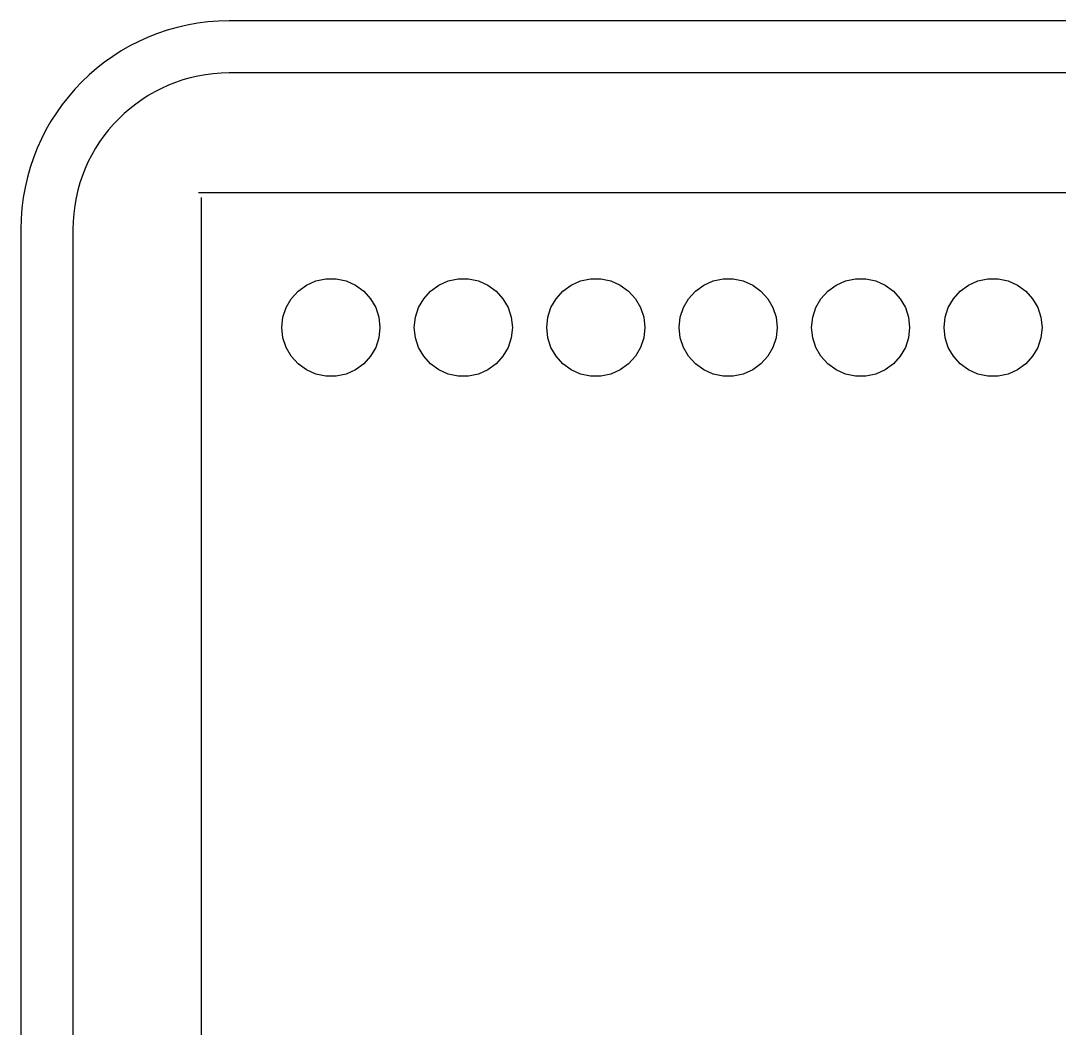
# Model space of a CAD drawing. Header units: millimetres. Extents: x 0 to 489, y -139 to 89.
# Drawn here: x 102.41 to 122.33, y -25.26 to -5.94 of the extents above; entities that cross this region are included whole.
import ezdxf

# ---------------------------------------------------------------- set-up
doc = ezdxf.new("R2010")
doc.units = ezdxf.units.MM
doc.header["$MEASUREMENT"] = 0
doc.layers.get('0').update_dxf_attribs({"linetype": 'CONTINUOUS'})
doc.layers.add('BLACK', color=7, linetype='CONTINUOUS')

msp = doc.modelspace()

# ---------------------------------------------------------------- linework, layer by layer
at = {"linetype": 'Continuous'}
for points in [[(106.41198, -65.94468), (167.41198, -65.94468, 0.41421356), (171.41198, -61.94468), (171.41198, -9.94468, 0.41421356), (167.41198, -5.94468), (106.41198, -5.94468, 0.41421356), (102.41198, -9.94468), (102.41198, -61.94468, 0.41421356)], [(106.41198, -64.94468), (167.41198, -64.94468, 0.41421356), (170.41198, -61.94468), (170.41198, -9.94468, 0.41421356), (167.41198, -6.94468), (106.41198, -6.94468, 0.41421356), (103.41198, -9.94468), (103.41198, -61.94468, 0.41421356)]]:
    msp.add_lwpolyline(points, format="xyb", close=True, dxfattribs=at)
at = {"layer": 'BLACK', "linetype": 'Continuous'}
for p, q in [((105.82024, -9.23422), (168.05024, -9.23422)), ((105.87024, -9.33422), (105.87024, -62.57422)), ((107.89024, -11.01032), (108.07024, -10.93042)), ((107.89024, -11.01032), (108.07024, -10.93042)), ((107.89024, -11.01032), (108.07024, -10.93042)), ((107.89024, -11.01032), (108.07024, -10.93042)), ((108.07024, -10.93042), (108.26224, -10.88952)), ((108.07024, -10.93042), (108.26224, -10.88952)), ((108.07024, -10.93042), (108.26224, -10.88952)), ((108.07024, -10.93042), (108.26224, -10.88952)), ((108.26224, -10.88952), (108.45824, -10.88952)), ((108.26224, -10.88952), (108.45824, -10.88952)), ((108.26224, -10.88952), (108.45824, -10.88952)), ((108.26224, -10.88952), (108.45824, -10.88952)), ((108.45824, -10.88952), (108.65024, -10.93042)), ((108.45824, -10.88952), (108.65024, -10.93042)), ((108.45824, -10.88952), (108.65024, -10.93042)), ((108.45824, -10.88952), (108.65024, -10.93042)), ((108.65024, -10.93042), (108.83024, -11.01032)), ((108.65024, -10.93042), (108.83024, -11.01032)), ((108.65024, -10.93042), (108.83024, -11.01032)), ((108.65024, -10.93042), (108.83024, -11.01032)), ((110.43024, -11.01032), (110.61024, -10.93042)), ((110.43024, -11.01032), (110.61024, -10.93042)), ((110.43024, -11.01032), (110.61024, -10.93042)), ((110.43024, -11.01032), (110.61024, -10.93042)), ((110.61024, -10.93042), (110.80224, -10.88952)), ((110.61024, -10.93042), (110.80224, -10.88952)), ((110.61024, -10.93042), (110.80224, -10.88952)), ((110.61024, -10.93042), (110.80224, -10.88952)), ((110.80224, -10.88952), (110.99824, -10.88952)), ((110.80224, -10.88952), (110.99824, -10.88952)), ((110.80224, -10.88952), (110.99824, -10.88952)), ((110.80224, -10.88952), (110.99824, -10.88952)), ((110.99824, -10.88952), (111.19024, -10.93042)), ((110.99824, -10.88952), (111.19024, -10.93042)), ((110.99824, -10.88952), (111.19024, -10.93042)), ((110.99824, -10.88952), (111.19024, -10.93042)), ((111.19024, -10.93042), (111.37024, -11.01032)), ((111.19024, -10.93042), (111.37024, -11.01032)), ((111.19024, -10.93042), (111.37024, -11.01032)), ((111.19024, -10.93042), (111.37024, -11.01032)), ((112.97024, -11.01032), (113.15024, -10.93042)), ((112.97024, -11.01032), (113.15024, -10.93042)), ((112.97024, -11.01032), (113.15024, -10.93042)), ((112.97024, -11.01032), (113.15024, -10.93042)), ((113.15024, -10.93042), (113.34224, -10.88952)), ((113.15024, -10.93042), (113.34224, -10.88952)), ((113.15024, -10.93042), (113.34224, -10.88952)), ((113.15024, -10.93042), (113.34224, -10.88952)), ((113.34224, -10.88952), (113.53824, -10.88952)), ((113.34224, -10.88952), (113.53824, -10.88952)), ((113.34224, -10.88952), (113.53824, -10.88952)), ((113.34224, -10.88952), (113.53824, -10.88952)), ((113.53824, -10.88952), (113.73024, -10.93042)), ((113.53824, -10.88952), (113.73024, -10.93042)), ((113.53824, -10.88952), (113.73024, -10.93042)), ((113.53824, -10.88952), (113.73024, -10.93042)), ((113.73024, -10.93042), (113.91024, -11.01032)), ((113.73024, -10.93042), (113.91024, -11.01032)), ((113.73024, -10.93042), (113.91024, -11.01032)), ((113.73024, -10.93042), (113.91024, -11.01032)), ((115.51024, -11.01032), (115.69024, -10.93042)), ((115.51024, -11.01032), (115.69024, -10.93042)), ((115.51024, -11.01032), (115.69024, -10.93042)), ((115.51024, -11.01032), (115.69024, -10.93042)), ((115.69024, -10.93042), (115.88224, -10.88952)), ((115.69024, -10.93042), (115.88224, -10.88952)), ((115.69024, -10.93042), (115.88224, -10.88952)), ((115.69024, -10.93042), (115.88224, -10.88952)), ((115.88224, -10.88952), (116.07824, -10.88952)), ((115.88224, -10.88952), (116.07824, -10.88952)), ((115.88224, -10.88952), (116.07824, -10.88952)), ((115.88224, -10.88952), (116.07824, -10.88952)), ((116.07824, -10.88952), (116.27024, -10.93042)), ((116.07824, -10.88952), (116.27024, -10.93042)), ((116.07824, -10.88952), (116.27024, -10.93042)), ((116.07824, -10.88952), (116.27024, -10.93042)), ((116.27024, -10.93042), (116.45024, -11.01032)), ((116.27024, -10.93042), (116.45024, -11.01032)), ((116.27024, -10.93042), (116.45024, -11.01032)), ((116.27024, -10.93042), (116.45024, -11.01032)), ((118.05024, -11.01032), (118.23024, -10.93042)), ((118.05024, -11.01032), (118.23024, -10.93042)), ((118.05024, -11.01032), (118.23024, -10.93042)), ((118.05024, -11.01032), (118.23024, -10.93042)), ((118.23024, -10.93042), (118.42224, -10.88952)), ((118.23024, -10.93042), (118.42224, -10.88952)), ((118.23024, -10.93042), (118.42224, -10.88952)), ((118.23024, -10.93042), (118.42224, -10.88952)), ((118.42224, -10.88952), (118.61824, -10.88952)), ((118.42224, -10.88952), (118.61824, -10.88952)), ((118.42224, -10.88952), (118.61824, -10.88952)), ((118.42224, -10.88952), (118.61824, -10.88952)), ((118.61824, -10.88952), (118.81024, -10.93042)), ((118.61824, -10.88952), (118.81024, -10.93042)), ((118.61824, -10.88952), (118.81024, -10.93042)), ((118.61824, -10.88952), (118.81024, -10.93042)), ((118.81024, -10.93042), (118.99024, -11.01032)), ((118.81024, -10.93042), (118.99024, -11.01032)), ((118.81024, -10.93042), (118.99024, -11.01032)), ((118.81024, -10.93042), (118.99024, -11.01032)), ((120.59024, -11.01032), (120.77024, -10.93042)), ((120.59024, -11.01032), (120.77024, -10.93042)), ((120.59024, -11.01032), (120.77024, -10.93042)), ((120.59024, -11.01032), (120.77024, -10.93042)), ((120.77024, -10.93042), (120.96224, -10.88952)), ((120.77024, -10.93042), (120.96224, -10.88952)), ((120.77024, -10.93042), (120.96224, -10.88952)), ((120.77024, -10.93042), (120.96224, -10.88952)), ((120.96224, -10.88952), (121.15824, -10.88952)), ((120.96224, -10.88952), (121.15824, -10.88952)), ((120.96224, -10.88952), (121.15824, -10.88952)), ((120.96224, -10.88952), (121.15824, -10.88952)), ((121.15824, -10.88952), (121.35024, -10.93042)), ((121.15824, -10.88952), (121.35024, -10.93042)), ((121.15824, -10.88952), (121.35024, -10.93042)), ((121.15824, -10.88952), (121.35024, -10.93042)), ((121.35024, -10.93042), (121.53024, -11.01032)), ((121.35024, -10.93042), (121.53024, -11.01032)), ((121.35024, -10.93042), (121.53024, -11.01032)), ((121.35024, -10.93042), (121.53024, -11.01032)), ((107.60024, -11.27182), (107.73124, -11.12582)), ((107.60024, -11.27182), (107.73124, -11.12582)), ((107.60024, -11.27182), (107.73124, -11.12582)), ((107.60024, -11.27182), (107.73124, -11.12582)), ((107.73124, -11.12582), (107.89024, -11.01032)), ((107.73124, -11.12582), (107.89024, -11.01032)), ((107.73124, -11.12582), (107.89024, -11.01032)), ((107.73124, -11.12582), (107.89024, -11.01032)), ((108.83024, -11.01032), (108.98924, -11.12582)), ((108.83024, -11.01032), (108.98924, -11.12582)), ((108.83024, -11.01032), (108.98924, -11.12582)), ((108.83024, -11.01032), (108.98924, -11.12582)), ((108.98924, -11.12582), (109.12024, -11.27182)), ((108.98924, -11.12582), (109.12024, -11.27182)), ((108.98924, -11.12582), (109.12024, -11.27182)), ((108.98924, -11.12582), (109.12024, -11.27182)), ((110.14024, -11.27182), (110.27124, -11.12582)), ((110.14024, -11.27182), (110.27124, -11.12582)), ((110.14024, -11.27182), (110.27124, -11.12582)), ((110.14024, -11.27182), (110.27124, -11.12582)), ((110.27124, -11.12582), (110.43024, -11.01032)), ((110.27124, -11.12582), (110.43024, -11.01032)), ((110.27124, -11.12582), (110.43024, -11.01032)), ((110.27124, -11.12582), (110.43024, -11.01032)), ((111.37024, -11.01032), (111.52924, -11.12582)), ((111.37024, -11.01032), (111.52924, -11.12582)), ((111.37024, -11.01032), (111.52924, -11.12582)), ((111.37024, -11.01032), (111.52924, -11.12582)), ((111.52924, -11.12582), (111.66024, -11.27182)), ((111.52924, -11.12582), (111.66024, -11.27182)), ((111.52924, -11.12582), (111.66024, -11.27182)), ((111.52924, -11.12582), (111.66024, -11.27182)), ((112.68024, -11.27182), (112.81124, -11.12582)), ((112.68024, -11.27182), (112.81124, -11.12582)), ((112.68024, -11.27182), (112.81124, -11.12582)), ((112.68024, -11.27182), (112.81124, -11.12582)), ((112.81124, -11.12582), (112.97024, -11.01032)), ((112.81124, -11.12582), (112.97024, -11.01032)), ((112.81124, -11.12582), (112.97024, -11.01032)), ((112.81124, -11.12582), (112.97024, -11.01032)), ((113.91024, -11.01032), (114.06924, -11.12582)), ((113.91024, -11.01032), (114.06924, -11.12582)), ((113.91024, -11.01032), (114.06924, -11.12582)), ((113.91024, -11.01032), (114.06924, -11.12582)), ((114.06924, -11.12582), (114.20024, -11.27182)), ((114.06924, -11.12582), (114.20024, -11.27182)), ((114.06924, -11.12582), (114.20024, -11.27182)), ((114.06924, -11.12582), (114.20024, -11.27182)), ((115.22024, -11.27182), (115.35124, -11.12582)), ((115.22024, -11.27182), (115.35124, -11.12582)), ((115.22024, -11.27182), (115.35124, -11.12582)), ((115.22024, -11.27182), (115.35124, -11.12582)), ((115.35124, -11.12582), (115.51024, -11.01032)), ((115.35124, -11.12582), (115.51024, -11.01032)), ((115.35124, -11.12582), (115.51024, -11.01032)), ((115.35124, -11.12582), (115.51024, -11.01032)), ((116.45024, -11.01032), (116.60924, -11.12582)), ((116.45024, -11.01032), (116.60924, -11.12582)), ((116.45024, -11.01032), (116.60924, -11.12582)), ((116.45024, -11.01032), (116.60924, -11.12582)), ((116.60924, -11.12582), (116.74024, -11.27182)), ((116.60924, -11.12582), (116.74024, -11.27182)), ((116.60924, -11.12582), (116.74024, -11.27182)), ((116.60924, -11.12582), (116.74024, -11.27182)), ((117.76024, -11.27182), (117.89124, -11.12582)), ((117.76024, -11.27182), (117.89124, -11.12582)), ((117.76024, -11.27182), (117.89124, -11.12582)), ((117.76024, -11.27182), (117.89124, -11.12582)), ((117.89124, -11.12582), (118.05024, -11.01032)), ((117.89124, -11.12582), (118.05024, -11.01032)), ((117.89124, -11.12582), (118.05024, -11.01032)), ((117.89124, -11.12582), (118.05024, -11.01032)), ((118.99024, -11.01032), (119.14924, -11.12582)), ((118.99024, -11.01032), (119.14924, -11.12582)), ((118.99024, -11.01032), (119.14924, -11.12582)), ((118.99024, -11.01032), (119.14924, -11.12582)), ((119.14924, -11.12582), (119.28024, -11.27182)), ((119.14924, -11.12582), (119.28024, -11.27182)), ((119.14924, -11.12582), (119.28024, -11.27182)), ((119.14924, -11.12582), (119.28024, -11.27182)), ((120.30024, -11.27182), (120.43124, -11.12582)), ((120.30024, -11.27182), (120.43124, -11.12582)), ((120.30024, -11.27182), (120.43124, -11.12582)), ((120.30024, -11.27182), (120.43124, -11.12582)), ((120.43124, -11.12582), (120.59024, -11.01032)), ((120.43124, -11.12582), (120.59024, -11.01032)), ((120.43124, -11.12582), (120.59024, -11.01032)), ((120.43124, -11.12582), (120.59024, -11.01032)), ((121.53024, -11.01032), (121.68924, -11.12582)), ((121.53024, -11.01032), (121.68924, -11.12582)), ((121.53024, -11.01032), (121.68924, -11.12582)), ((121.53024, -11.01032), (121.68924, -11.12582)), ((121.68924, -11.12582), (121.82024, -11.27182)), ((121.68924, -11.12582), (121.82024, -11.27182)), ((121.68924, -11.12582), (121.82024, -11.27182)), ((121.68924, -11.12582), (121.82024, -11.27182)), ((107.50124, -11.44192), (107.60024, -11.27182)), ((107.50124, -11.44192), (107.60024, -11.27182)), ((107.50124, -11.44192), (107.60024, -11.27182)), ((107.50124, -11.44192), (107.60024, -11.27182)), ((109.12024, -11.27182), (109.21924, -11.44192)), ((109.12024, -11.27182), (109.21924, -11.44192)), ((109.12024, -11.27182), (109.21924, -11.44192)), ((109.12024, -11.27182), (109.21924, -11.44192)), ((110.04124, -11.44192), (110.14024, -11.27182)), ((110.04124, -11.44192), (110.14024, -11.27182)), ((110.04124, -11.44192), (110.14024, -11.27182)), ((110.04124, -11.44192), (110.14024, -11.27182)), ((111.66024, -11.27182), (111.75924, -11.44192)), ((111.66024, -11.27182), (111.75924, -11.44192)), ((111.66024, -11.27182), (111.75924, -11.44192)), ((111.66024, -11.27182), (111.75924, -11.44192)), ((112.58124, -11.44192), (112.68024, -11.27182)), ((112.58124, -11.44192), (112.68024, -11.27182)), ((112.58124, -11.44192), (112.68024, -11.27182)), ((112.58124, -11.44192), (112.68024, -11.27182)), ((114.20024, -11.27182), (114.29924, -11.44192)), ((114.20024, -11.27182), (114.29924, -11.44192)), ((114.20024, -11.27182), (114.29924, -11.44192)), ((114.20024, -11.27182), (114.29924, -11.44192)), ((115.12124, -11.44192), (115.22024, -11.27182)), ((115.12124, -11.44192), (115.22024, -11.27182)), ((115.12124, -11.44192), (115.22024, -11.27182)), ((115.12124, -11.44192), (115.22024, -11.27182)), ((116.74024, -11.27182), (116.83924, -11.44192)), ((116.74024, -11.27182), (116.83924, -11.44192)), ((116.74024, -11.27182), (116.83924, -11.44192)), ((116.74024, -11.27182), (116.83924, -11.44192)), ((117.66124, -11.44192), (117.76024, -11.27182)), ((117.66124, -11.44192), (117.76024, -11.27182)), ((117.66124, -11.44192), (117.76024, -11.27182)), ((117.66124, -11.44192), (117.76024, -11.27182)), ((119.28024, -11.27182), (119.37924, -11.44192)), ((119.28024, -11.27182), (119.37924, -11.44192)), ((119.28024, -11.27182), (119.37924, -11.44192)), ((119.28024, -11.27182), (119.37924, -11.44192)), ((120.20124, -11.44192), (120.30024, -11.27182)), ((120.20124, -11.44192), (120.30024, -11.27182)), ((120.20124, -11.44192), (120.30024, -11.27182)), ((120.20124, -11.44192), (120.30024, -11.27182)), ((121.82024, -11.27182), (121.91924, -11.44192)), ((121.82024, -11.27182), (121.91924, -11.44192)), ((121.82024, -11.27182), (121.91924, -11.44192)), ((121.82024, -11.27182), (121.91924, -11.44192)), ((107.44124, -11.62882), (107.50124, -11.44192)), ((107.44124, -11.62882), (107.50124, -11.44192)), ((107.44124, -11.62882), (107.50124, -11.44192)), ((107.44124, -11.62882), (107.50124, -11.44192)), ((109.21924, -11.44192), (109.27924, -11.62882)), ((109.21924, -11.44192), (109.27924, -11.62882)), ((109.21924, -11.44192), (109.27924, -11.62882)), ((109.21924, -11.44192), (109.27924, -11.62882)), ((109.98124, -11.62882), (110.04124, -11.44192)), ((109.98124, -11.62882), (110.04124, -11.44192)), ((109.98124, -11.62882), (110.04124, -11.44192)), ((109.98124, -11.62882), (110.04124, -11.44192)), ((111.75924, -11.44192), (111.81924, -11.62882)), ((111.75924, -11.44192), (111.81924, -11.62882)), ((111.75924, -11.44192), (111.81924, -11.62882)), ((111.75924, -11.44192), (111.81924, -11.62882)), ((112.52124, -11.62882), (112.58124, -11.44192)), ((112.52124, -11.62882), (112.58124, -11.44192)), ((112.52124, -11.62882), (112.58124, -11.44192)), ((112.52124, -11.62882), (112.58124, -11.44192)), ((114.29924, -11.44192), (114.35924, -11.62882)), ((114.29924, -11.44192), (114.35924, -11.62882)), ((114.29924, -11.44192), (114.35924, -11.62882)), ((114.29924, -11.44192), (114.35924, -11.62882)), ((115.06124, -11.62882), (115.12124, -11.44192)), ((115.06124, -11.62882), (115.12124, -11.44192)), ((115.06124, -11.62882), (115.12124, -11.44192)), ((115.06124, -11.62882), (115.12124, -11.44192)), ((116.83924, -11.44192), (116.89924, -11.62882)), ((116.83924, -11.44192), (116.89924, -11.62882)), ((116.83924, -11.44192), (116.89924, -11.62882)), ((116.83924, -11.44192), (116.89924, -11.62882)), ((117.60124, -11.62882), (117.66124, -11.44192)), ((117.60124, -11.62882), (117.66124, -11.44192)), ((117.60124, -11.62882), (117.66124, -11.44192)), ((117.60124, -11.62882), (117.66124, -11.44192)), ((119.37924, -11.44192), (119.43924, -11.62882)), ((119.37924, -11.44192), (119.43924, -11.62882)), ((119.37924, -11.44192), (119.43924, -11.62882)), ((119.37924, -11.44192), (119.43924, -11.62882)), ((120.14124, -11.62882), (120.20124, -11.44192)), ((120.14124, -11.62882), (120.20124, -11.44192)), ((120.14124, -11.62882), (120.20124, -11.44192)), ((120.14124, -11.62882), (120.20124, -11.44192)), ((121.91924, -11.44192), (121.97924, -11.62882)), ((121.91924, -11.44192), (121.97924, -11.62882)), ((121.91924, -11.44192), (121.97924, -11.62882)), ((121.91924, -11.44192), (121.97924, -11.62882)), ((107.42024, -11.82422), (107.44124, -11.62882)), ((107.42024, -11.82422), (107.44124, -11.62882)), ((107.42024, -11.82422), (107.44124, -11.62882)), ((107.42024, -11.82422), (107.44124, -11.62882)), ((109.27924, -11.62882), (109.30024, -11.82422)), ((109.27924, -11.62882), (109.30024, -11.82422)), ((109.27924, -11.62882), (109.30024, -11.82422)), ((109.27924, -11.62882), (109.30024, -11.82422)), ((109.96024, -11.82422), (109.98124, -11.62882)), ((109.96024, -11.82422), (109.98124, -11.62882)), ((109.96024, -11.82422), (109.98124, -11.62882)), ((109.96024, -11.82422), (109.98124, -11.62882)), ((111.81924, -11.62882), (111.84024, -11.82422)), ((111.81924, -11.62882), (111.84024, -11.82422)), ((111.81924, -11.62882), (111.84024, -11.82422)), ((111.81924, -11.62882), (111.84024, -11.82422)), ((112.50024, -11.82422), (112.52124, -11.62882)), ((112.50024, -11.82422), (112.52124, -11.62882)), ((112.50024, -11.82422), (112.52124, -11.62882)), ((112.50024, -11.82422), (112.52124, -11.62882)), ((114.35924, -11.62882), (114.38024, -11.82422)), ((114.35924, -11.62882), (114.38024, -11.82422)), ((114.35924, -11.62882), (114.38024, -11.82422)), ((114.35924, -11.62882), (114.38024, -11.82422)), ((115.04024, -11.82422), (115.06124, -11.62882)), ((115.04024, -11.82422), (115.06124, -11.62882)), ((115.04024, -11.82422), (115.06124, -11.62882)), ((115.04024, -11.82422), (115.06124, -11.62882)), ((116.89924, -11.62882), (116.92024, -11.82422)), ((116.89924, -11.62882), (116.92024, -11.82422)), ((116.89924, -11.62882), (116.92024, -11.82422)), ((116.89924, -11.62882), (116.92024, -11.82422)), ((117.58024, -11.82422), (117.60124, -11.62882)), ((117.58024, -11.82422), (117.60124, -11.62882)), ((117.58024, -11.82422), (117.60124, -11.62882)), ((117.58024, -11.82422), (117.60124, -11.62882)), ((119.43924, -11.62882), (119.46024, -11.82422)), ((119.43924, -11.62882), (119.46024, -11.82422)), ((119.43924, -11.62882), (119.46024, -11.82422)), ((119.43924, -11.62882), (119.46024, -11.82422)), ((120.12024, -11.82422), (120.14124, -11.62882)), ((120.12024, -11.82422), (120.14124, -11.62882)), ((120.12024, -11.82422), (120.14124, -11.62882)), ((120.12024, -11.82422), (120.14124, -11.62882)), ((121.97924, -11.62882), (122.00024, -11.82422)), ((121.97924, -11.62882), (122.00024, -11.82422)), ((121.97924, -11.62882), (122.00024, -11.82422)), ((121.97924, -11.62882), (122.00024, -11.82422)), ((107.44124, -12.01962), (107.42024, -11.82422)), ((107.44124, -12.01962), (107.42024, -11.82422)), ((107.44124, -12.01962), (107.42024, -11.82422)), ((107.44124, -12.01962), (107.42024, -11.82422)), ((109.30024, -11.82422), (109.27924, -12.01962)), ((109.30024, -11.82422), (109.27924, -12.01962)), ((109.30024, -11.82422), (109.27924, -12.01962)), ((109.30024, -11.82422), (109.27924, -12.01962)), ((109.98124, -12.01962), (109.96024, -11.82422)), ((109.98124, -12.01962), (109.96024, -11.82422)), ((109.98124, -12.01962), (109.96024, -11.82422)), ((109.98124, -12.01962), (109.96024, -11.82422)), ((111.84024, -11.82422), (111.81924, -12.01962)), ((111.84024, -11.82422), (111.81924, -12.01962)), ((111.84024, -11.82422), (111.81924, -12.01962)), ((111.84024, -11.82422), (111.81924, -12.01962)), ((112.52124, -12.01962), (112.50024, -11.82422)), ((112.52124, -12.01962), (112.50024, -11.82422)), ((112.52124, -12.01962), (112.50024, -11.82422)), ((112.52124, -12.01962), (112.50024, -11.82422)), ((114.38024, -11.82422), (114.35924, -12.01962)), ((114.38024, -11.82422), (114.35924, -12.01962)), ((114.38024, -11.82422), (114.35924, -12.01962)), ((114.38024, -11.82422), (114.35924, -12.01962)), ((115.06124, -12.01962), (115.04024, -11.82422)), ((115.06124, -12.01962), (115.04024, -11.82422)), ((115.06124, -12.01962), (115.04024, -11.82422)), ((115.06124, -12.01962), (115.04024, -11.82422)), ((116.92024, -11.82422), (116.89924, -12.01962)), ((116.92024, -11.82422), (116.89924, -12.01962)), ((116.92024, -11.82422), (116.89924, -12.01962)), ((116.92024, -11.82422), (116.89924, -12.01962)), ((117.60124, -12.01962), (117.58024, -11.82422)), ((117.60124, -12.01962), (117.58024, -11.82422)), ((117.60124, -12.01962), (117.58024, -11.82422)), ((117.60124, -12.01962), (117.58024, -11.82422)), ((119.46024, -11.82422), (119.43924, -12.01962)), ((119.46024, -11.82422), (119.43924, -12.01962)), ((119.46024, -11.82422), (119.43924, -12.01962)), ((119.46024, -11.82422), (119.43924, -12.01962)), ((120.14124, -12.01962), (120.12024, -11.82422)), ((120.14124, -12.01962), (120.12024, -11.82422)), ((120.14124, -12.01962), (120.12024, -11.82422)), ((120.14124, -12.01962), (120.12024, -11.82422)), ((122.00024, -11.82422), (121.97924, -12.01962)), ((122.00024, -11.82422), (121.97924, -12.01962)), ((122.00024, -11.82422), (121.97924, -12.01962)), ((122.00024, -11.82422), (121.97924, -12.01962)), ((107.50124, -12.20652), (107.44124, -12.01962)), ((107.50124, -12.20652), (107.44124, -12.01962)), ((107.50124, -12.20652), (107.44124, -12.01962)), ((107.50124, -12.20652), (107.44124, -12.01962)), ((109.27924, -12.01962), (109.21924, -12.20652)), ((109.27924, -12.01962), (109.21924, -12.20652)), ((109.27924, -12.01962), (109.21924, -12.20652)), ((109.27924, -12.01962), (109.21924, -12.20652)), ((110.04124, -12.20652), (109.98124, -12.01962)), ((110.04124, -12.20652), (109.98124, -12.01962)), ((110.04124, -12.20652), (109.98124, -12.01962)), ((110.04124, -12.20652), (109.98124, -12.01962)), ((111.81924, -12.01962), (111.75924, -12.20652)), ((111.81924, -12.01962), (111.75924, -12.20652)), ((111.81924, -12.01962), (111.75924, -12.20652)), ((111.81924, -12.01962), (111.75924, -12.20652)), ((112.58124, -12.20652), (112.52124, -12.01962)), ((112.58124, -12.20652), (112.52124, -12.01962)), ((112.58124, -12.20652), (112.52124, -12.01962)), ((112.58124, -12.20652), (112.52124, -12.01962)), ((114.35924, -12.01962), (114.29924, -12.20652)), ((114.35924, -12.01962), (114.29924, -12.20652)), ((114.35924, -12.01962), (114.29924, -12.20652)), ((114.35924, -12.01962), (114.29924, -12.20652)), ((115.12124, -12.20652), (115.06124, -12.01962)), ((115.12124, -12.20652), (115.06124, -12.01962)), ((115.12124, -12.20652), (115.06124, -12.01962)), ((115.12124, -12.20652), (115.06124, -12.01962)), ((116.89924, -12.01962), (116.83924, -12.20652)), ((116.89924, -12.01962), (116.83924, -12.20652)), ((116.89924, -12.01962), (116.83924, -12.20652)), ((116.89924, -12.01962), (116.83924, -12.20652)), ((117.66124, -12.20652), (117.60124, -12.01962)), ((117.66124, -12.20652), (117.60124, -12.01962)), ((117.66124, -12.20652), (117.60124, -12.01962)), ((117.66124, -12.20652), (117.60124, -12.01962)), ((119.43924, -12.01962), (119.37924, -12.20652)), ((119.43924, -12.01962), (119.37924, -12.20652)), ((119.43924, -12.01962), (119.37924, -12.20652)), ((119.43924, -12.01962), (119.37924, -12.20652)), ((120.20124, -12.20652), (120.14124, -12.01962)), ((120.20124, -12.20652), (120.14124, -12.01962)), ((120.20124, -12.20652), (120.14124, -12.01962)), ((120.20124, -12.20652), (120.14124, -12.01962)), ((121.97924, -12.01962), (121.91924, -12.20652)), ((121.97924, -12.01962), (121.91924, -12.20652)), ((121.97924, -12.01962), (121.91924, -12.20652)), ((121.97924, -12.01962), (121.91924, -12.20652)), ((107.60024, -12.37662), (107.50124, -12.20652)), ((107.60024, -12.37662), (107.50124, -12.20652)), ((107.60024, -12.37662), (107.50124, -12.20652)), ((107.60024, -12.37662), (107.50124, -12.20652)), ((109.21924, -12.20652), (109.12024, -12.37662)), ((109.21924, -12.20652), (109.12024, -12.37662)), ((109.21924, -12.20652), (109.12024, -12.37662)), ((109.21924, -12.20652), (109.12024, -12.37662)), ((110.14024, -12.37662), (110.04124, -12.20652)), ((110.14024, -12.37662), (110.04124, -12.20652)), ((110.14024, -12.37662), (110.04124, -12.20652)), ((110.14024, -12.37662), (110.04124, -12.20652)), ((111.75924, -12.20652), (111.66024, -12.37662)), ((111.75924, -12.20652), (111.66024, -12.37662)), ((111.75924, -12.20652), (111.66024, -12.37662)), ((111.75924, -12.20652), (111.66024, -12.37662)), ((112.68024, -12.37662), (112.58124, -12.20652)), ((112.68024, -12.37662), (112.58124, -12.20652)), ((112.68024, -12.37662), (112.58124, -12.20652)), ((112.68024, -12.37662), (112.58124, -12.20652)), ((114.29924, -12.20652), (114.20024, -12.37662)), ((114.29924, -12.20652), (114.20024, -12.37662)), ((114.29924, -12.20652), (114.20024, -12.37662)), ((114.29924, -12.20652), (114.20024, -12.37662)), ((115.22024, -12.37662), (115.12124, -12.20652)), ((115.22024, -12.37662), (115.12124, -12.20652)), ((115.22024, -12.37662), (115.12124, -12.20652)), ((115.22024, -12.37662), (115.12124, -12.20652)), ((116.83924, -12.20652), (116.74024, -12.37662)), ((116.83924, -12.20652), (116.74024, -12.37662)), ((116.83924, -12.20652), (116.74024, -12.37662)), ((116.83924, -12.20652), (116.74024, -12.37662)), ((117.76024, -12.37662), (117.66124, -12.20652)), ((117.76024, -12.37662), (117.66124, -12.20652)), ((117.76024, -12.37662), (117.66124, -12.20652)), ((117.76024, -12.37662), (117.66124, -12.20652)), ((119.37924, -12.20652), (119.28024, -12.37662)), ((119.37924, -12.20652), (119.28024, -12.37662)), ((119.37924, -12.20652), (119.28024, -12.37662)), ((119.37924, -12.20652), (119.28024, -12.37662)), ((120.30024, -12.37662), (120.20124, -12.20652)), ((120.30024, -12.37662), (120.20124, -12.20652)), ((120.30024, -12.37662), (120.20124, -12.20652)), ((120.30024, -12.37662), (120.20124, -12.20652)), ((121.91924, -12.20652), (121.82024, -12.37662)), ((121.91924, -12.20652), (121.82024, -12.37662)), ((121.91924, -12.20652), (121.82024, -12.37662)), ((121.91924, -12.20652), (121.82024, -12.37662)), ((107.73124, -12.52262), (107.60024, -12.37662)), ((107.73124, -12.52262), (107.60024, -12.37662)), ((107.73124, -12.52262), (107.60024, -12.37662)), ((107.73124, -12.52262), (107.60024, -12.37662)), ((107.89024, -12.63812), (107.73124, -12.52262)), ((107.89024, -12.63812), (107.73124, -12.52262)), ((107.89024, -12.63812), (107.73124, -12.52262)), ((107.89024, -12.63812), (107.73124, -12.52262)), ((108.98924, -12.52262), (108.83024, -12.63812)), ((108.98924, -12.52262), (108.83024, -12.63812)), ((108.98924, -12.52262), (108.83024, -12.63812)), ((108.98924, -12.52262), (108.83024, -12.63812)), ((109.12024, -12.37662), (108.98924, -12.52262)), ((109.12024, -12.37662), (108.98924, -12.52262)), ((109.12024, -12.37662), (108.98924, -12.52262)), ((109.12024, -12.37662), (108.98924, -12.52262)), ((110.27124, -12.52262), (110.14024, -12.37662)), ((110.27124, -12.52262), (110.14024, -12.37662)), ((110.27124, -12.52262), (110.14024, -12.37662)), ((110.27124, -12.52262), (110.14024, -12.37662)), ((110.43024, -12.63812), (110.27124, -12.52262)), ((110.43024, -12.63812), (110.27124, -12.52262)), ((110.43024, -12.63812), (110.27124, -12.52262)), ((110.43024, -12.63812), (110.27124, -12.52262)), ((111.52924, -12.52262), (111.37024, -12.63812)), ((111.52924, -12.52262), (111.37024, -12.63812)), ((111.52924, -12.52262), (111.37024, -12.63812)), ((111.52924, -12.52262), (111.37024, -12.63812)), ((111.66024, -12.37662), (111.52924, -12.52262)), ((111.66024, -12.37662), (111.52924, -12.52262)), ((111.66024, -12.37662), (111.52924, -12.52262)), ((111.66024, -12.37662), (111.52924, -12.52262)), ((112.81124, -12.52262), (112.68024, -12.37662)), ((112.81124, -12.52262), (112.68024, -12.37662)), ((112.81124, -12.52262), (112.68024, -12.37662)), ((112.81124, -12.52262), (112.68024, -12.37662)), ((112.97024, -12.63812), (112.81124, -12.52262)), ((112.97024, -12.63812), (112.81124, -12.52262)), ((112.97024, -12.63812), (112.81124, -12.52262)), ((112.97024, -12.63812), (112.81124, -12.52262)), ((114.06924, -12.52262), (113.91024, -12.63812)), ((114.06924, -12.52262), (113.91024, -12.63812)), ((114.06924, -12.52262), (113.91024, -12.63812)), ((114.06924, -12.52262), (113.91024, -12.63812)), ((114.20024, -12.37662), (114.06924, -12.52262)), ((114.20024, -12.37662), (114.06924, -12.52262)), ((114.20024, -12.37662), (114.06924, -12.52262)), ((114.20024, -12.37662), (114.06924, -12.52262)), ((115.35124, -12.52262), (115.22024, -12.37662)), ((115.35124, -12.52262), (115.22024, -12.37662)), ((115.35124, -12.52262), (115.22024, -12.37662)), ((115.35124, -12.52262), (115.22024, -12.37662)), ((115.51024, -12.63812), (115.35124, -12.52262)), ((115.51024, -12.63812), (115.35124, -12.52262)), ((115.51024, -12.63812), (115.35124, -12.52262)), ((115.51024, -12.63812), (115.35124, -12.52262)), ((116.60924, -12.52262), (116.45024, -12.63812)), ((116.60924, -12.52262), (116.45024, -12.63812)), ((116.60924, -12.52262), (116.45024, -12.63812)), ((116.60924, -12.52262), (116.45024, -12.63812)), ((116.74024, -12.37662), (116.60924, -12.52262)), ((116.74024, -12.37662), (116.60924, -12.52262)), ((116.74024, -12.37662), (116.60924, -12.52262)), ((116.74024, -12.37662), (116.60924, -12.52262)), ((117.89124, -12.52262), (117.76024, -12.37662)), ((117.89124, -12.52262), (117.76024, -12.37662)), ((117.89124, -12.52262), (117.76024, -12.37662)), ((117.89124, -12.52262), (117.76024, -12.37662)), ((118.05024, -12.63812), (117.89124, -12.52262)), ((118.05024, -12.63812), (117.89124, -12.52262)), ((118.05024, -12.63812), (117.89124, -12.52262)), ((118.05024, -12.63812), (117.89124, -12.52262)), ((119.14924, -12.52262), (118.99024, -12.63812)), ((119.14924, -12.52262), (118.99024, -12.63812)), ((119.14924, -12.52262), (118.99024, -12.63812)), ((119.14924, -12.52262), (118.99024, -12.63812)), ((119.28024, -12.37662), (119.14924, -12.52262)), ((119.28024, -12.37662), (119.14924, -12.52262)), ((119.28024, -12.37662), (119.14924, -12.52262)), ((119.28024, -12.37662), (119.14924, -12.52262)), ((120.43124, -12.52262), (120.30024, -12.37662)), ((120.43124, -12.52262), (120.30024, -12.37662)), ((120.43124, -12.52262), (120.30024, -12.37662)), ((120.43124, -12.52262), (120.30024, -12.37662)), ((120.59024, -12.63812), (120.43124, -12.52262)), ((120.59024, -12.63812), (120.43124, -12.52262)), ((120.59024, -12.63812), (120.43124, -12.52262)), ((120.59024, -12.63812), (120.43124, -12.52262)), ((121.68924, -12.52262), (121.53024, -12.63812)), ((121.68924, -12.52262), (121.53024, -12.63812)), ((121.68924, -12.52262), (121.53024, -12.63812)), ((121.68924, -12.52262), (121.53024, -12.63812)), ((121.82024, -12.37662), (121.68924, -12.52262)), ((121.82024, -12.37662), (121.68924, -12.52262)), ((121.82024, -12.37662), (121.68924, -12.52262)), ((121.82024, -12.37662), (121.68924, -12.52262)), ((108.07024, -12.71802), (107.89024, -12.63812)), ((108.07024, -12.71802), (107.89024, -12.63812)), ((108.07024, -12.71802), (107.89024, -12.63812)), ((108.07024, -12.71802), (107.89024, -12.63812)), ((108.26224, -12.75892), (108.07024, -12.71802)), ((108.26224, -12.75892), (108.07024, -12.71802)), ((108.26224, -12.75892), (108.07024, -12.71802)), ((108.26224, -12.75892), (108.07024, -12.71802)), ((108.65024, -12.71802), (108.45824, -12.75892)), ((108.65024, -12.71802), (108.45824, -12.75892)), ((108.65024, -12.71802), (108.45824, -12.75892)), ((108.65024, -12.71802), (108.45824, -12.75892)), ((108.83024, -12.63812), (108.65024, -12.71802)), ((108.83024, -12.63812), (108.65024, -12.71802)), ((108.83024, -12.63812), (108.65024, -12.71802)), ((108.83024, -12.63812), (108.65024, -12.71802)), ((110.61024, -12.71802), (110.43024, -12.63812)), ((110.61024, -12.71802), (110.43024, -12.63812)), ((110.61024, -12.71802), (110.43024, -12.63812)), ((110.61024, -12.71802), (110.43024, -12.63812)), ((110.80224, -12.75892), (110.61024, -12.71802)), ((110.80224, -12.75892), (110.61024, -12.71802)), ((110.80224, -12.75892), (110.61024, -12.71802)), ((110.80224, -12.75892), (110.61024, -12.71802)), ((111.19024, -12.71802), (110.99824, -12.75892)), ((111.19024, -12.71802), (110.99824, -12.75892)), ((111.19024, -12.71802), (110.99824, -12.75892)), ((111.19024, -12.71802), (110.99824, -12.75892)), ((111.37024, -12.63812), (111.19024, -12.71802)), ((111.37024, -12.63812), (111.19024, -12.71802)), ((111.37024, -12.63812), (111.19024, -12.71802)), ((111.37024, -12.63812), (111.19024, -12.71802)), ((113.15024, -12.71802), (112.97024, -12.63812)), ((113.15024, -12.71802), (112.97024, -12.63812)), ((113.15024, -12.71802), (112.97024, -12.63812)), ((113.15024, -12.71802), (112.97024, -12.63812)), ((113.34224, -12.75892), (113.15024, -12.71802)), ((113.34224, -12.75892), (113.15024, -12.71802)), ((113.34224, -12.75892), (113.15024, -12.71802)), ((113.34224, -12.75892), (113.15024, -12.71802)), ((113.73024, -12.71802), (113.53824, -12.75892)), ((113.73024, -12.71802), (113.53824, -12.75892)), ((113.73024, -12.71802), (113.53824, -12.75892)), ((113.73024, -12.71802), (113.53824, -12.75892)), ((113.91024, -12.63812), (113.73024, -12.71802)), ((113.91024, -12.63812), (113.73024, -12.71802)), ((113.91024, -12.63812), (113.73024, -12.71802)), ((113.91024, -12.63812), (113.73024, -12.71802)), ((115.69024, -12.71802), (115.51024, -12.63812)), ((115.69024, -12.71802), (115.51024, -12.63812)), ((115.69024, -12.71802), (115.51024, -12.63812)), ((115.69024, -12.71802), (115.51024, -12.63812)), ((115.88224, -12.75892), (115.69024, -12.71802)), ((115.88224, -12.75892), (115.69024, -12.71802)), ((115.88224, -12.75892), (115.69024, -12.71802)), ((115.88224, -12.75892), (115.69024, -12.71802)), ((116.27024, -12.71802), (116.07824, -12.75892)), ((116.27024, -12.71802), (116.07824, -12.75892)), ((116.27024, -12.71802), (116.07824, -12.75892)), ((116.27024, -12.71802), (116.07824, -12.75892)), ((116.45024, -12.63812), (116.27024, -12.71802)), ((116.45024, -12.63812), (116.27024, -12.71802)), ((116.45024, -12.63812), (116.27024, -12.71802)), ((116.45024, -12.63812), (116.27024, -12.71802)), ((118.23024, -12.71802), (118.05024, -12.63812)), ((118.23024, -12.71802), (118.05024, -12.63812)), ((118.23024, -12.71802), (118.05024, -12.63812)), ((118.23024, -12.71802), (118.05024, -12.63812)), ((118.42224, -12.75892), (118.23024, -12.71802)), ((118.42224, -12.75892), (118.23024, -12.71802)), ((118.42224, -12.75892), (118.23024, -12.71802)), ((118.42224, -12.75892), (118.23024, -12.71802)), ((118.81024, -12.71802), (118.61824, -12.75892)), ((118.81024, -12.71802), (118.61824, -12.75892)), ((118.81024, -12.71802), (118.61824, -12.75892)), ((118.81024, -12.71802), (118.61824, -12.75892)), ((118.99024, -12.63812), (118.81024, -12.71802)), ((118.99024, -12.63812), (118.81024, -12.71802)), ((118.99024, -12.63812), (118.81024, -12.71802)), ((118.99024, -12.63812), (118.81024, -12.71802)), ((120.77024, -12.71802), (120.59024, -12.63812)), ((120.77024, -12.71802), (120.59024, -12.63812)), ((120.77024, -12.71802), (120.59024, -12.63812)), ((120.77024, -12.71802), (120.59024, -12.63812)), ((120.96224, -12.75892), (120.77024, -12.71802)), ((120.96224, -12.75892), (120.77024, -12.71802)), ((120.96224, -12.75892), (120.77024, -12.71802)), ((120.96224, -12.75892), (120.77024, -12.71802)), ((121.35024, -12.71802), (121.15824, -12.75892)), ((121.35024, -12.71802), (121.15824, -12.75892)), ((121.35024, -12.71802), (121.15824, -12.75892)), ((121.35024, -12.71802), (121.15824, -12.75892)), ((121.53024, -12.63812), (121.35024, -12.71802)), ((121.53024, -12.63812), (121.35024, -12.71802)), ((121.53024, -12.63812), (121.35024, -12.71802)), ((121.53024, -12.63812), (121.35024, -12.71802)), ((108.45824, -12.75892), (108.26224, -12.75892)), ((108.45824, -12.75892), (108.26224, -12.75892)), ((108.45824, -12.75892), (108.26224, -12.75892)), ((108.45824, -12.75892), (108.26224, -12.75892)), ((110.99824, -12.75892), (110.80224, -12.75892)), ((110.99824, -12.75892), (110.80224, -12.75892)), ((110.99824, -12.75892), (110.80224, -12.75892)), ((110.99824, -12.75892), (110.80224, -12.75892)), ((113.53824, -12.75892), (113.34224, -12.75892)), ((113.53824, -12.75892), (113.34224, -12.75892)), ((113.53824, -12.75892), (113.34224, -12.75892)), ((113.53824, -12.75892), (113.34224, -12.75892)), ((116.07824, -12.75892), (115.88224, -12.75892)), ((116.07824, -12.75892), (115.88224, -12.75892)), ((116.07824, -12.75892), (115.88224, -12.75892)), ((116.07824, -12.75892), (115.88224, -12.75892)), ((118.61824, -12.75892), (118.42224, -12.75892)), ((118.61824, -12.75892), (118.42224, -12.75892)), ((118.61824, -12.75892), (118.42224, -12.75892)), ((118.61824, -12.75892), (118.42224, -12.75892)), ((121.15824, -12.75892), (120.96224, -12.75892)), ((121.15824, -12.75892), (120.96224, -12.75892)), ((121.15824, -12.75892), (120.96224, -12.75892)), ((121.15824, -12.75892), (120.96224, -12.75892))]:
    msp.add_line(p, q, dxfattribs=at)

doc.saveas('drawing.dxf')
